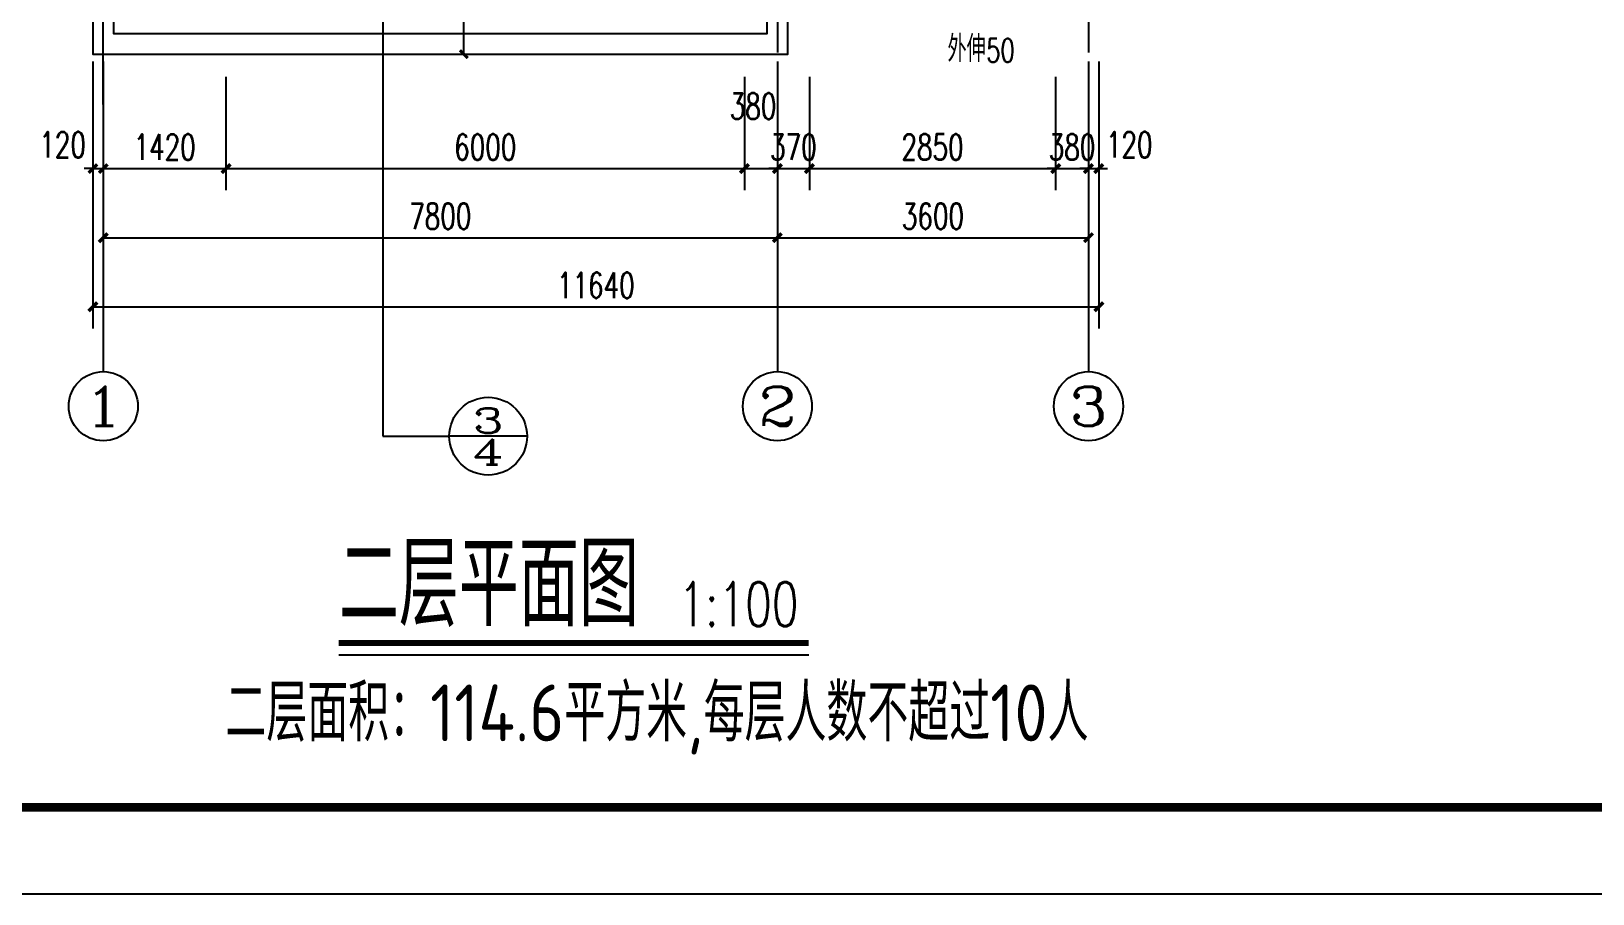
# Model space of a CAD drawing. Extents: x 79570 to 678837, y -1139230 to -612789.
# Drawn here: x 569266 to 587334, y -804030 to -794049 of the extents above; entities that cross this region are included whole.
import ezdxf
from ezdxf.enums import TextEntityAlignment as Align

# ---------------------------------------------------------------- set-up
doc = ezdxf.new("R2010")
doc.units = 0
doc.header["$LTSCALE"] = 1000
doc.header["$MEASUREMENT"] = 0
doc.linetypes.add('DOTE', pattern=[2.42, 2, -0.2, 0.02, -0.2])
for name, color, linetype in [('4', 4, 'Continuous'), ('A-注-尺寸标注......ANNO-DIMS', 90, 'Continuous'), ('A-注-尺寸标注.....ANNO-DIMS', 90, 'Continuous'), ('A-注-尺寸标注01...ANNO-DIMS-01', 95, 'Continuous'), ('A-注-符号注释.....ANNO-IDEN', 201, 'Continuous'), ('A-立-线.25........ELEV-L.25', 141, 'Continuous'), ('A-通-轴线..........COMM-GRID', 27, 'DOTE'), ('AXIS_TEXT', 7, 'Continuous'), ('DIM_SYMB', 3, 'Continuous'), ('PUB_TEXT', 7, 'Continuous'), ('结-图框', 6, 'Continuous')]:
    doc.layers.add(name, color=color, linetype=linetype)
doc.layers.add('ys-notprint', color=7, linetype='Continuous', plot=False)
doc.styles.add('_TCH_AXIS', font='COMPLEX', dxfattribs={"bigfont": 'GBCBIG'})
doc.styles.add('_TCH_DIM', font='SIMPLEX', dxfattribs={"bigfont": 'GBCBIG'})
doc.styles.add('_TCH_DIM_T3', font='SIMPLEX', dxfattribs={"width": 0.705882, "bigfont": 'GBCBIG'})
doc.styles.add('_TCH_LABEL', font='COMPLEX', dxfattribs={"bigfont": 'GBCBIG'})
doc.styles.add('COMPLEX', font='COMPLEX')
doc.styles.add('HZA', font='GBENOR', dxfattribs={"bigfont": 'GBCBIG'})
doc.styles.add('蓝绿图框', font='', dxfattribs={"width": 0.7})
doc.styles.get('蓝绿图框').set_extended_font_data('SimSun')
doc.dimstyles.new('_TCH_ARCH&&100', dxfattribs={"dimtxt": 297.5, "dimasz": 100, "dimexe": 250, "dimexo": 300, "dimgap": 100, "dimtad": 1, "dimdec": 0, "dimzin": 0, "dimdsep": 46, "dimtxsty": '_TCH_DIM_T3', "dimblk": 'ARCHTICK', "dimcen": 0.09, "dimclrt": 7, "dimazin": 2, "dimtfac": 1, "dimtdec": 0, "dimtix": 1, "dimtmove": 2, "dimatfit": 3, "dimfxl": 1, "dimtolj": 1, "dimtzin": 0, "dimarcsym": 0})
doc.dimstyles.new('_TCH_ARCH&&90', dxfattribs={"dimtxt": 267.75, "dimasz": 90, "dimexe": 225, "dimexo": 270, "dimgap": 90, "dimtad": 1, "dimdec": 0, "dimzin": 0, "dimdsep": 46, "dimtxsty": '_TCH_DIM_T3', "dimblk": 'ARCHTICK', "dimcen": 0.09, "dimclrt": 7, "dimazin": 2, "dimtfac": 1, "dimtdec": 0, "dimtix": 1, "dimtmove": 2, "dimatfit": 3, "dimfxl": 1, "dimtolj": 1, "dimtzin": 0, "dimarcsym": 0})

# ---------------------------------------------------------------- blocks, each defined once
blk = doc.blocks.new('template_浙_标准图框A1_A1_0.0000_1bed4683cac0ca9b963c039433737638')
at = {"layer": '结-图框'}
blk.add_lwpolyline([(0, 0), (841, 0), (841, 594), (0, 594)], close=True, dxfattribs=at)
at = {"layer": '结-图框', "const_width": 1}
blk.add_lwpolyline([(25, 584), (25, 10), (831, 10), (831, 584)], close=True, dxfattribs=at)
at = {"color": 6, "style": '蓝绿图框', "width": 0.7}
for tag, p in [('专业审定', (782.48, 167.5)), ('专业审核', (782.48, 158.5)), ('项目经理', (782.48, 149.5)), ('专业负责', (782.48, 140.5)), ('专业校对', (782.48, 131.5)), ('专业设计', (782.48, 122.5)), ('专业制图', (782.48, 113.5))]:
    blk.add_attdef(tag, text='', height=3, dxfattribs=at).set_placement(p, align=Align.MIDDLE)
for tag, height, p in [('日期', 3, (821.45, 113.5)), ('建设单位', 3.5, (796, 97.72)), ('项目名称', 3.5, (796, 76.96)), ('子项名称', 3.5, (796.26, 63.69)), ('图纸名称', 3.5, (796.28, 51.48)), ('图纸名称', 3.5, (796.38, 46.45)), ('图纸名称', 3.5, (796.48, 41.64)), ('项目编号', 3, (796.15, 32.75)), ('修改版次', 3, (823.75, 23.5)), ('图号', 3, (789.2, 23.5))]:
    blk.add_attdef(tag, text='', height=height, dxfattribs=at).set_placement(p, align=Align.MIDDLE_CENTER)
at = {"layer": 'ys-notprint', "color": 6, "style": '蓝绿图框', "width": 0.7}
for tag, p in [('暖通', (21.09, 577.84)), ('电气', (21.02, 564.82)), ('给排水', (21.35, 552.55)), ('结构', (21.47, 539.64)), ('建筑', (21.4, 526.53))]:
    blk.add_attdef(tag, text='', height=2.5, rotation=90.7801, dxfattribs=at).set_placement(p, align=Align.MIDDLE)
blk.add_attdef('设计发图章', text='', height=3, dxfattribs=at).set_placement((747.09, 465.48), align=Align.MIDDLE)
at = {"layer": '结-图框', "style": '蓝绿图框', "width": 0.7}
for tag, p in [('项目经理', (792.5, 572)), ('专业负责', (792.5, 564)), ('专业设计', (792.5, 556))]:
    blk.add_attdef(tag, text='', height=3.5, dxfattribs=at).set_placement(p, align=Align.MIDDLE_CENTER)
blk = doc.blocks.new('_ArchTick')
at = {"color": 0, "linetype": 'ByBlock', "const_width": 0.4}
blk.add_lwpolyline([(-0.5, -0.5), (0.5, 0.5)], dxfattribs=at)
blk = doc.blocks.new('*D2312')
at = {"layer": 'A-注-尺寸标注......ANNO-DIMS', "color": 0, "lineweight": -2, "transparency": 16777216}
for p, q in [((570099, -794399), (570099, -796688)), ((577899, -794399), (577899, -796688)), ((570099, -796438), (577899, -796438))]:
    blk.add_line(p, q, dxfattribs=at)
at = {"layer": 'Defpoints', "color": 0, "transparency": 16777216}
for p in [(570099, -794099), (577899, -794099), (577899, -796438)]:
    blk.add_point(p, dxfattribs=at)
at = {"layer": 'A-注-尺寸标注......ANNO-DIMS', "color": 0, "lineweight": -2, "transparency": 16777216, "xscale": 100, "yscale": 100, "zscale": 100, "rotation": 180}
blk.add_blockref('_ArchTick', (570099, -796438), dxfattribs=at)
at = {"layer": 'A-注-尺寸标注......ANNO-DIMS', "color": 0, "lineweight": -2, "transparency": 16777216, "xscale": 100, "yscale": 100, "zscale": 100}
blk.add_blockref('_ArchTick', (577899, -796438), dxfattribs=at)
at = {"layer": 'A-注-尺寸标注......ANNO-DIMS', "color": 7, "transparency": 16777216, "insert": (573999, -796189), "char_height": 297.5, "attachment_point": 5, "style": '_TCH_DIM_T3'}
blk.add_mtext('\\A1;7800', dxfattribs=at)
blk = doc.blocks.new('*D2313')
at = {"layer": 'A-注-尺寸标注......ANNO-DIMS', "color": 0, "lineweight": -2, "transparency": 16777216}
for p, q in [((577899, -794399), (577899, -796688)), ((581499, -794399), (581499, -796688)), ((577899, -796438), (581499, -796438))]:
    blk.add_line(p, q, dxfattribs=at)
at = {"layer": 'Defpoints', "color": 0, "transparency": 16777216}
for p in [(577899, -794099), (581499, -794099), (581499, -796438)]:
    blk.add_point(p, dxfattribs=at)
at = {"layer": 'A-注-尺寸标注......ANNO-DIMS', "color": 0, "lineweight": -2, "transparency": 16777216, "xscale": 100, "yscale": 100, "zscale": 100, "rotation": 180}
blk.add_blockref('_ArchTick', (577899, -796438), dxfattribs=at)
at = {"layer": 'A-注-尺寸标注......ANNO-DIMS', "color": 0, "lineweight": -2, "transparency": 16777216, "xscale": 100, "yscale": 100, "zscale": 100}
blk.add_blockref('_ArchTick', (581499, -796438), dxfattribs=at)
at = {"layer": 'A-注-尺寸标注......ANNO-DIMS', "color": 7, "transparency": 16777216, "insert": (579699, -796189), "char_height": 297.5, "attachment_point": 5, "style": '_TCH_DIM_T3'}
blk.add_mtext('\\A1;3600', dxfattribs=at)
blk = doc.blocks.new('*D2314')
at = {"layer": 'A-注-尺寸标注......ANNO-DIMS', "color": 0, "lineweight": -2, "transparency": 16777216}
for p, q in [((569979, -794399), (569979, -797488)), ((581619, -794399), (581619, -797488)), ((569979, -797238), (581619, -797238))]:
    blk.add_line(p, q, dxfattribs=at)
at = {"layer": 'Defpoints', "color": 0, "transparency": 16777216}
for p in [(569979, -794099), (581619, -794099), (581619, -797238)]:
    blk.add_point(p, dxfattribs=at)
at = {"layer": 'A-注-尺寸标注......ANNO-DIMS', "color": 0, "lineweight": -2, "transparency": 16777216, "xscale": 100, "yscale": 100, "zscale": 100, "rotation": 180}
blk.add_blockref('_ArchTick', (569979, -797238), dxfattribs=at)
at = {"layer": 'A-注-尺寸标注......ANNO-DIMS', "color": 0, "lineweight": -2, "transparency": 16777216, "xscale": 100, "yscale": 100, "zscale": 100}
blk.add_blockref('_ArchTick', (581619, -797238), dxfattribs=at)
at = {"layer": 'A-注-尺寸标注......ANNO-DIMS', "color": 7, "transparency": 16777216, "insert": (575799, -796989), "char_height": 297.5, "attachment_point": 5, "style": '_TCH_DIM_T3'}
blk.add_mtext('\\A1;11640', dxfattribs=at)
blk = doc.blocks.new('_AXISO')
blk.add_circle((0, 0), 0.5)
at = {"layer": 'AXIS_TEXT', "style": 'COMPLEX', "width": 1.041667}
blk.add_attdef('A', text='', height=0.56, dxfattribs=at).set_placement((-0.25, -0.28), (0.25, -0.28), align=Align.FIT)
blk = doc.blocks.new('*D2339')
at = {"layer": 'A-注-尺寸标注01...ANNO-DIMS-01', "color": 0, "lineweight": -2, "transparency": 16777216}
for p, q in [((581499, -794575), (581499, -795888)), ((581619, -794575), (581619, -795888)), ((581499, -795638), (581399, -795638)), ((581499, -795638), (581619, -795638)), ((581619, -795638), (581719, -795638))]:
    blk.add_line(p, q, dxfattribs=at)
at = {"layer": 'Defpoints', "color": 0, "transparency": 16777216}
for p in [(581499, -794275), (581619, -794275), (581619, -795638)]:
    blk.add_point(p, dxfattribs=at)
at = {"layer": 'A-注-尺寸标注01...ANNO-DIMS-01', "color": 0, "lineweight": -2, "transparency": 16777216, "xscale": 100, "yscale": 100, "zscale": 100}
blk.add_blockref('_ArchTick', (581499, -795638), dxfattribs=at)
at = {"layer": 'A-注-尺寸标注01...ANNO-DIMS-01', "color": 0, "lineweight": -2, "transparency": 16777216, "xscale": 100, "yscale": 100, "zscale": 100, "rotation": 180}
blk.add_blockref('_ArchTick', (581619, -795638), dxfattribs=at)
at = {"layer": 'A-注-尺寸标注01...ANNO-DIMS-01', "color": 7, "transparency": 16777216, "insert": (581969, -795363), "char_height": 297.5, "attachment_point": 5, "style": '_TCH_DIM_T3'}
blk.add_mtext('\\A1;120', dxfattribs=at)
blk = doc.blocks.new('*D2340')
at = {"layer": 'A-注-尺寸标注01...ANNO-DIMS-01', "color": 0, "lineweight": -2, "transparency": 16777216}
for p, q in [((581119, -794575), (581119, -795888)), ((581499, -794575), (581499, -795888)), ((581119, -795638), (581019, -795638)), ((581119, -795638), (581499, -795638)), ((581499, -795638), (581599, -795638))]:
    blk.add_line(p, q, dxfattribs=at)
at = {"layer": 'Defpoints', "color": 0, "transparency": 16777216}
for p in [(581119, -794275), (581499, -794275), (581499, -795638)]:
    blk.add_point(p, dxfattribs=at)
at = {"layer": 'A-注-尺寸标注01...ANNO-DIMS-01', "color": 0, "lineweight": -2, "transparency": 16777216, "xscale": 100, "yscale": 100, "zscale": 100}
blk.add_blockref('_ArchTick', (581119, -795638), dxfattribs=at)
at = {"layer": 'A-注-尺寸标注01...ANNO-DIMS-01', "color": 0, "lineweight": -2, "transparency": 16777216, "xscale": 100, "yscale": 100, "zscale": 100, "rotation": 180}
blk.add_blockref('_ArchTick', (581499, -795638), dxfattribs=at)
at = {"layer": 'A-注-尺寸标注01...ANNO-DIMS-01', "color": 7, "transparency": 16777216, "insert": (581309, -795389), "char_height": 297.5, "attachment_point": 5, "style": '_TCH_DIM_T3'}
blk.add_mtext('\\A1;380', dxfattribs=at)
blk = doc.blocks.new('*D2341')
at = {"layer": 'A-注-尺寸标注01...ANNO-DIMS-01', "color": 0, "lineweight": -2, "transparency": 16777216}
for p, q in [((578269, -794575), (578269, -795888)), ((581119, -794575), (581119, -795888)), ((578269, -795638), (581119, -795638))]:
    blk.add_line(p, q, dxfattribs=at)
at = {"layer": 'Defpoints', "color": 0, "transparency": 16777216}
for p in [(578269, -794275), (581119, -794275), (581119, -795638)]:
    blk.add_point(p, dxfattribs=at)
at = {"layer": 'A-注-尺寸标注01...ANNO-DIMS-01', "color": 0, "lineweight": -2, "transparency": 16777216, "xscale": 100, "yscale": 100, "zscale": 100, "rotation": 180}
blk.add_blockref('_ArchTick', (578269, -795638), dxfattribs=at)
at = {"layer": 'A-注-尺寸标注01...ANNO-DIMS-01', "color": 0, "lineweight": -2, "transparency": 16777216, "xscale": 100, "yscale": 100, "zscale": 100}
blk.add_blockref('_ArchTick', (581119, -795638), dxfattribs=at)
at = {"layer": 'A-注-尺寸标注01...ANNO-DIMS-01', "color": 7, "transparency": 16777216, "insert": (579694, -795389), "char_height": 297.5, "attachment_point": 5, "style": '_TCH_DIM_T3'}
blk.add_mtext('\\A1;2850', dxfattribs=at)
blk = doc.blocks.new('*D2342')
at = {"layer": 'A-注-尺寸标注01...ANNO-DIMS-01', "color": 0, "lineweight": -2, "transparency": 16777216}
for p, q in [((577899, -794575), (577899, -795888)), ((578269, -794575), (578269, -795888)), ((577899, -795638), (577799, -795638)), ((577899, -795638), (578269, -795638)), ((578269, -795638), (578369, -795638))]:
    blk.add_line(p, q, dxfattribs=at)
at = {"layer": 'Defpoints', "color": 0, "transparency": 16777216}
for p in [(577899, -794275), (578269, -794275), (578269, -795638)]:
    blk.add_point(p, dxfattribs=at)
at = {"layer": 'A-注-尺寸标注01...ANNO-DIMS-01', "color": 0, "lineweight": -2, "transparency": 16777216, "xscale": 100, "yscale": 100, "zscale": 100}
blk.add_blockref('_ArchTick', (577899, -795638), dxfattribs=at)
at = {"layer": 'A-注-尺寸标注01...ANNO-DIMS-01', "color": 0, "lineweight": -2, "transparency": 16777216, "xscale": 100, "yscale": 100, "zscale": 100, "rotation": 180}
blk.add_blockref('_ArchTick', (578269, -795638), dxfattribs=at)
at = {"layer": 'A-注-尺寸标注01...ANNO-DIMS-01', "color": 7, "transparency": 16777216, "insert": (578084, -795389), "char_height": 297.5, "attachment_point": 5, "style": '_TCH_DIM_T3'}
blk.add_mtext('\\A1;370', dxfattribs=at)
blk = doc.blocks.new('*D2343')
at = {"layer": 'A-注-尺寸标注01...ANNO-DIMS-01', "color": 0, "lineweight": -2, "transparency": 16777216}
for p, q in [((577519, -794575), (577519, -795888)), ((577899, -794575), (577899, -795888)), ((577519, -795638), (577899, -795638))]:
    blk.add_line(p, q, dxfattribs=at)
at = {"layer": 'Defpoints', "color": 0, "transparency": 16777216}
for p in [(577519, -794275), (577899, -794275), (577899, -795638)]:
    blk.add_point(p, dxfattribs=at)
at = {"layer": 'A-注-尺寸标注01...ANNO-DIMS-01', "color": 0, "lineweight": -2, "transparency": 16777216, "xscale": 100, "yscale": 100, "zscale": 100, "rotation": 180}
blk.add_blockref('_ArchTick', (577519, -795638), dxfattribs=at)
at = {"layer": 'A-注-尺寸标注01...ANNO-DIMS-01', "color": 0, "lineweight": -2, "transparency": 16777216, "xscale": 100, "yscale": 100, "zscale": 100}
blk.add_blockref('_ArchTick', (577899, -795638), dxfattribs=at)
at = {"layer": 'A-注-尺寸标注01...ANNO-DIMS-01', "color": 7, "transparency": 16777216, "insert": (577618, -794916), "char_height": 297.5, "attachment_point": 5, "style": '_TCH_DIM_T3'}
blk.add_mtext('\\A1;380', dxfattribs=at)
blk = doc.blocks.new('*D2344')
at = {"layer": 'A-注-尺寸标注01...ANNO-DIMS-01', "color": 0, "lineweight": -2, "transparency": 16777216}
for p, q in [((571519, -794575), (571519, -795888)), ((577519, -794575), (577519, -795888)), ((571519, -795638), (577519, -795638))]:
    blk.add_line(p, q, dxfattribs=at)
at = {"layer": 'Defpoints', "color": 0, "transparency": 16777216}
for p in [(571519, -794275), (577519, -794275), (577519, -795638)]:
    blk.add_point(p, dxfattribs=at)
at = {"layer": 'A-注-尺寸标注01...ANNO-DIMS-01', "color": 0, "lineweight": -2, "transparency": 16777216, "xscale": 100, "yscale": 100, "zscale": 100, "rotation": 180}
blk.add_blockref('_ArchTick', (571519, -795638), dxfattribs=at)
at = {"layer": 'A-注-尺寸标注01...ANNO-DIMS-01', "color": 0, "lineweight": -2, "transparency": 16777216, "xscale": 100, "yscale": 100, "zscale": 100}
blk.add_blockref('_ArchTick', (577519, -795638), dxfattribs=at)
at = {"layer": 'A-注-尺寸标注01...ANNO-DIMS-01', "color": 7, "transparency": 16777216, "insert": (574519, -795389), "char_height": 297.5, "attachment_point": 5, "style": '_TCH_DIM_T3'}
blk.add_mtext('\\A1;6000', dxfattribs=at)
blk = doc.blocks.new('*D2345')
at = {"layer": 'A-注-尺寸标注01...ANNO-DIMS-01', "color": 0, "lineweight": -2, "transparency": 16777216}
for p, q in [((570099, -794575), (570099, -795888)), ((571519, -794575), (571519, -795888)), ((570099, -795638), (571519, -795638))]:
    blk.add_line(p, q, dxfattribs=at)
at = {"layer": 'Defpoints', "color": 0, "transparency": 16777216}
for p in [(570099, -794275), (571519, -794275), (571519, -795638)]:
    blk.add_point(p, dxfattribs=at)
at = {"layer": 'A-注-尺寸标注01...ANNO-DIMS-01', "color": 0, "lineweight": -2, "transparency": 16777216, "xscale": 100, "yscale": 100, "zscale": 100, "rotation": 180}
blk.add_blockref('_ArchTick', (570099, -795638), dxfattribs=at)
at = {"layer": 'A-注-尺寸标注01...ANNO-DIMS-01', "color": 0, "lineweight": -2, "transparency": 16777216, "xscale": 100, "yscale": 100, "zscale": 100}
blk.add_blockref('_ArchTick', (571519, -795638), dxfattribs=at)
at = {"layer": 'A-注-尺寸标注01...ANNO-DIMS-01', "color": 7, "transparency": 16777216, "insert": (570809, -795389), "char_height": 297.5, "attachment_point": 5, "style": '_TCH_DIM_T3'}
blk.add_mtext('\\A1;1420', dxfattribs=at)
blk = doc.blocks.new('*D2346')
at = {"layer": 'A-注-尺寸标注01...ANNO-DIMS-01', "color": 0, "lineweight": -2, "transparency": 16777216}
for p, q in [((569979, -794575), (569979, -795888)), ((570099, -794575), (570099, -795888)), ((569979, -795638), (569879, -795638)), ((569979, -795638), (570099, -795638)), ((570099, -795638), (570199, -795638))]:
    blk.add_line(p, q, dxfattribs=at)
at = {"layer": 'Defpoints', "color": 0, "transparency": 16777216}
for p in [(569979, -794275), (570099, -794275), (570099, -795638)]:
    blk.add_point(p, dxfattribs=at)
at = {"layer": 'A-注-尺寸标注01...ANNO-DIMS-01', "color": 0, "lineweight": -2, "transparency": 16777216, "xscale": 100, "yscale": 100, "zscale": 100}
blk.add_blockref('_ArchTick', (569979, -795638), dxfattribs=at)
at = {"layer": 'A-注-尺寸标注01...ANNO-DIMS-01', "color": 0, "lineweight": -2, "transparency": 16777216, "xscale": 100, "yscale": 100, "zscale": 100, "rotation": 180}
blk.add_blockref('_ArchTick', (570099, -795638), dxfattribs=at)
at = {"layer": 'A-注-尺寸标注01...ANNO-DIMS-01', "color": 7, "transparency": 16777216, "insert": (569629, -795363), "char_height": 297.5, "attachment_point": 5, "style": '_TCH_DIM_T3'}
blk.add_mtext('\\A1;120', dxfattribs=at)
blk = doc.blocks.new('*D2637')
at = {"layer": 'A-注-尺寸标注01...ANNO-DIMS-01', "color": 0, "lineweight": -2, "transparency": 16777216}
for p, q in [((573880, -792695), (574496, -792695)), ((574271, -794315), (574271, -792695)), ((573880, -794315), (574496, -794315))]:
    blk.add_line(p, q, dxfattribs=at)
at = {"layer": 'Defpoints', "color": 0, "transparency": 16777216}
for p in [(573610, -792695), (574271, -792695), (573610, -794315)]:
    blk.add_point(p, dxfattribs=at)
at = {"layer": 'A-注-尺寸标注01...ANNO-DIMS-01', "color": 0, "lineweight": -2, "transparency": 16777216, "xscale": 90, "yscale": 90, "zscale": 90}
for p, rotation in [((574271, -792695), 90), ((574271, -794315), 270)]:
    blk.add_blockref('_ArchTick', p, dxfattribs=dict(at, rotation=rotation))
at = {"layer": 'A-注-尺寸标注01...ANNO-DIMS-01', "color": 7, "transparency": 16777216, "insert": (574047, -793505), "char_height": 267.8, "attachment_point": 5, "rotation": 90, "style": '_TCH_DIM_T3'}
blk.add_mtext('\\A1;1600', dxfattribs=at)

msp = doc.modelspace()

# ---------------------------------------------------------------- linework, layer by layer
at = {"layer": 'A-注-尺寸标注.....ANNO-DIMS'}
for p, q in [((570099.3, -795838.8), (570099.3, -797988.1)), ((577899.3, -795838.8), (577899.3, -797988.1)), ((581499.3, -795838.8), (581499.3, -797988.1))]:
    msp.add_line(p, q, dxfattribs=at)
at = {"layer": 'A-注-符号注释.....ANNO-IDEN'}
for p, q in [((573335.5, -792396.8), (573335.5, -798734.6)), ((573335.5, -798734.6), (574102.9, -798734.6)), ((575002.9, -798734.6), (574102.9, -798734.6))]:
    msp.add_line(p, q, dxfattribs=at)
msp.add_circle((574552.9, -798734.6), 450, dxfattribs=at)
at = {"layer": 'A-立-线.25........ELEV-L.25'}
for points in [[(569979.3, -793065), (569979.3, -794315), (578019.3, -794315), (578019.3, -793065)], [(570219.3, -793065), (570219.3, -794075), (577779.3, -794075), (577779.3, -793065)]]:
    msp.add_lwpolyline(points, dxfattribs=at)
at = {"layer": 'A-通-轴线..........COMM-GRID'}
for p, q in [((570099.3, -794895), (570099.3, -780195)), ((577899.3, -780195), (577899.3, -794895)), ((581499.3, -780195), (581499.3, -794895))]:
    msp.add_line(p, q, dxfattribs=at)
at = {"layer": 'DIM_SYMB', "const_width": 70}
msp.add_lwpolyline([(572824.2, -801126.3), (578262.6, -801126.3)], dxfattribs=at)
at = {"layer": 'DIM_SYMB'}
msp.add_lwpolyline([(572824.2, -801266.3), (578262.6, -801266.3)], dxfattribs=at)

# ---------------------------------------------------------------- block references
at = {"layer": '4', "xscale": 100, "yscale": 100, "zscale": 100}
msp.add_blockref('template_浙_标准图框A1_A1_0.0000_1bed4683cac0ca9b963c039433737638', (518391.3, -804029.7), dxfattribs=at)
at = {"layer": 'A-注-尺寸标注.....ANNO-DIMS'}
ref = msp.add_blockref('_AXISO', (570099.3, -798388.1), dxfattribs=dict(at, xscale=800, yscale=800, zscale=800))
ref.add_attrib('A', '1', dxfattribs={"layer": 'AXIS_TEXT', "height": 452.5, "style": '_TCH_AXIS', "width": 2.333333}).set_placement((569873, -798614.4), (570325.6, -798614.4), align=Align.FIT)
ref = msp.add_blockref('_AXISO', (577899.3, -798388.1), dxfattribs=dict(at, xscale=800, yscale=800, zscale=800))
ref.add_attrib('A', '2', dxfattribs={"layer": 'AXIS_TEXT', "height": 452.5, "style": '_TCH_AXIS', "width": 1.5}).set_placement((577673, -798614.4), (578125.6, -798614.4), align=Align.FIT)
ref = msp.add_blockref('_AXISO', (581499.3, -798388.1), dxfattribs=dict(at, xscale=800, yscale=800, zscale=800))
ref.add_attrib('A', '3', dxfattribs={"layer": 'AXIS_TEXT', "height": 452.5, "style": '_TCH_AXIS', "width": 1.5}).set_placement((581273, -798614.4), (581725.6, -798614.4), align=Align.FIT)

# ---------------------------------------------------------------- texts
at = {"style": 'HZA'}
msp.add_text('二层面积：114.6平方米,每层人数不超过10人', height=657.8, dxfattribs=at).set_placement((571512.5, -802265.4))
at = {"layer": 'PUB_TEXT', "style": '_TCH_DIM'}
for s, height, p in [('外伸', 308.65, (579866.9, -794406.4)), ('二层平面图', 964.54, (572824.2, -800933.1))]:
    msp.add_text(s, height=height, dxfattribs=at).set_placement(p)
at = {"layer": 'PUB_TEXT', "style": '_TCH_DIM', "width": 0.705882}
for s, height, p in [('50', 272, (580316.3, -794406.4)), ('1:100', 510, (576754, -800933.1))]:
    msp.add_text(s, height=height, dxfattribs=at).set_placement(p)
at = {"layer": 'PUB_TEXT', "style": '_TCH_LABEL'}
for s, width, p, p2 in [('3', 1.875, (574371.7, -798698.4), (574734, -798698.4)), ('4', 1.640625, (574371.7, -799060.6), (574734, -799060.6))]:
    msp.add_text(s, height=289.8, dxfattribs=dict(at, width=width)).set_placement(p, p2, align=Align.FIT)

# ---------------------------------------------------------------- dimensions: what is measured, and where the dimension line sits
at = {"layer": 'A-注-尺寸标注......ANNO-DIMS'}
for p1, p2, distance, picture, middle in [((569979.3, -794099.4), (581619.3, -794099.4), -3138.7, '*D2314', (575799.3, -796989.3)), ((570099.3, -794099.4), (577899.3, -794099.4), -2338.7, '*D2312', (573999.3, -796189.3)), ((577899.3, -794099.4), (581499.3, -794099.4), -2338.7, '*D2313', (579699.3, -796189.3))]:
    dim = msp.add_aligned_dim(p1=p1, p2=p2, distance=distance, dimstyle='_TCH_ARCH&&100', dxfattribs=at)
    dim.commit()
    dim.dimension.update_dxf_attribs({"geometry": picture, "text_midpoint": middle})
at = {"layer": 'A-注-尺寸标注01...ANNO-DIMS-01'}
dim = msp.add_aligned_dim(p1=(573609.8, -794315), p2=(573609.8, -792695), distance=-661.5, text='1600', dimstyle='_TCH_ARCH&&90', dxfattribs=at)
dim.commit()
dim.dimension.update_dxf_attribs({"geometry": '*D2637', "text_midpoint": (574047.5, -793505)})
for base, p1, p2, picture, middle in [((570099.3, -795638.1), (569979.3, -794275.3), (570099.3, -794275.3), '*D2346', (569629.3, -795363.1)), ((577899.3, -795638.1), (577519.3, -794275.3), (577899.3, -794275.3), '*D2343', (577617.9, -794916.2)), ((581619.3, -795638.1), (581499.3, -794275.3), (581619.3, -794275.3), '*D2339', (581969.3, -795363.1))]:
    dim = msp.add_linear_dim(base=base, p1=p1, p2=p2, angle=360, dimstyle='_TCH_ARCH&&100', dxfattribs=at)
    dim.commit()
    dim.dimension.update_dxf_attribs({"geometry": picture, "text_midpoint": middle, "dimtype": 161})
for p1, p2, picture, middle in [((570099.3, -794275.3), (571519.3, -794275.3), '*D2345', (570809.3, -795389.3)), ((571519.3, -794275.3), (577519.3, -794275.3), '*D2344', (574519.3, -795389.3)), ((577899.3, -794275.3), (578269.3, -794275.3), '*D2342', (578084.3, -795389.3)), ((578269.3, -794275.3), (581119.3, -794275.3), '*D2341', (579694.3, -795389.3)), ((581119.3, -794275.3), (581499.3, -794275.3), '*D2340', (581309.3, -795389.3))]:
    dim = msp.add_aligned_dim(p1=p1, p2=p2, distance=-1362.8, dimstyle='_TCH_ARCH&&100', dxfattribs=at)
    dim.commit()
    dim.dimension.update_dxf_attribs({"geometry": picture, "text_midpoint": middle})

doc.saveas('drawing.dxf')
